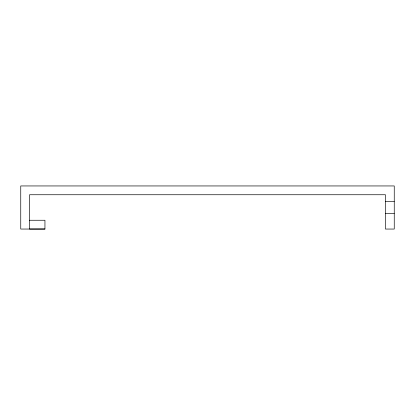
<?xml version="1.0" encoding="UTF-8"?>
<svg xmlns="http://www.w3.org/2000/svg" width="415" height="415" viewBox="0 0 415 415"><rect width="100%" height="100%" fill="white"/><g stroke="black" fill="none" stroke-linecap="round" stroke-linejoin="round"><path stroke-width="0.62" d="M44.945 229.033L29.548 229.054L29.548 194.744L385.452 194.744L385.452 229.054L394.25 229.054L394.25 185.946L20.75 185.946L20.75 229.054L44.945 229.033L44.945 220.256L29.548 220.256M385.452 201.342L394.25 201.342M385.452 213.658L394.25 213.658"/></g></svg>
